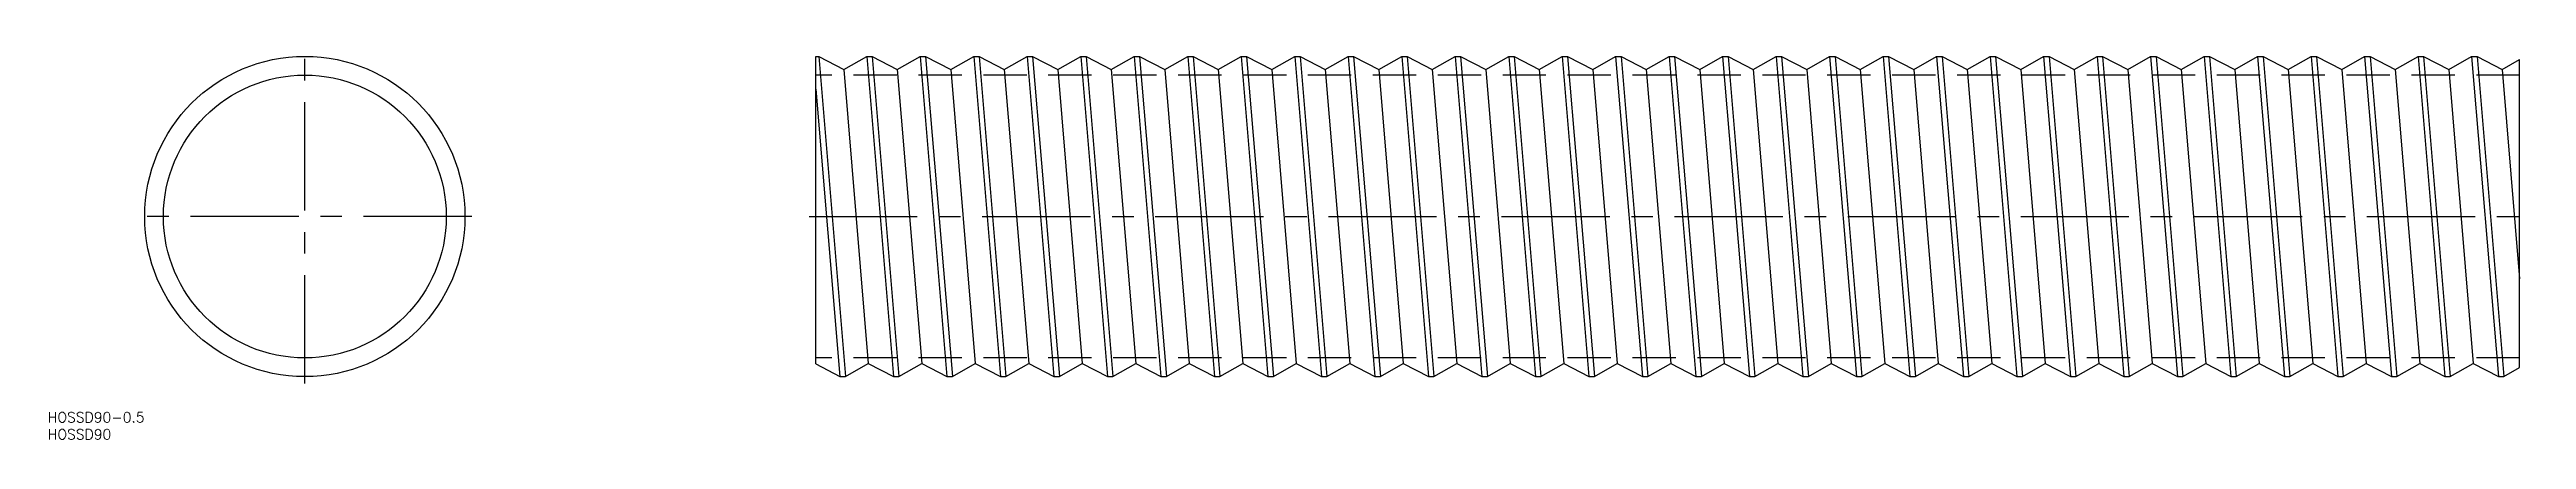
# Model space of a CAD drawing. Extents: x -75 to 652, y -65 to 49.
import ezdxf

# ---------------------------------------------------------------- set-up
doc = ezdxf.new("R2010")
doc.units = 0
doc.linetypes.add('CENTER', pattern=[50.8, 31.75, -6.35, 6.35, -6.35])
doc.linetypes.add('DASHED', pattern=[19.05, 12.7, -6.35])
doc.layers.get('0').update_dxf_attribs({"linetype": 'CONTINUOUS'})
doc.layers.add('CENTER', color=1, linetype='CENTER')
doc.styles.get("Standard").update_dxf_attribs({"font": 'txt.shx', "height": 3, "bigfont": 'bigfont.shx'})

msp = doc.modelspace()

# ---------------------------------------------------------------- linework, layer by layer
at = {"color": 7, "linetype": 'CONTINUOUS'}
for p, q in [((150, -43.27), (150, 47)), ((150, 47), (150.8, 47)), ((150.8, 47), (158.65, -47)), ((150.8, 47), (158.18, 43.1)), ((158.18, 43.1), (164.9, 47)), ((164.9, 47), (172.75, -47)), ((164.9, 47), (166.5, 47)), ((166.5, 47), (174.35, -47)), ((166.5, 47), (173.88, 43.1)), ((173.88, 43.1), (180.6, 47)), ((180.6, 47), (188.45, -47)), ((180.6, 47), (182.2, 47)), ((182.2, 47), (190.05, -47)), ((182.2, 47), (189.58, 43.1)), ((189.58, 43.1), (196.3, 47)), ((196.3, 47), (204.15, -47)), ((196.3, 47), (197.9, 47)), ((197.9, 47), (205.75, -47)), ((197.9, 47), (205.28, 43.1)), ((205.28, 43.1), (212, 47)), ((212, 47), (219.85, -47)), ((212, 47), (213.6, 47)), ((213.6, 47), (221.45, -47)), ((213.6, 47), (220.98, 43.1)), ((220.98, 43.1), (227.7, 47)), ((227.7, 47), (235.55, -47)), ((227.7, 47), (229.3, 47)), ((229.3, 47), (237.15, -47)), ((229.3, 47), (236.68, 43.1)), ((236.68, 43.1), (243.4, 47)), ((243.4, 47), (251.25, -47)), ((243.4, 47), (245, 47)), ((245, 47), (252.85, -47)), ((245, 47), (252.38, 43.1)), ((252.38, 43.1), (259.1, 47)), ((259.1, 47), (266.95, -47)), ((259.1, 47), (260.7, 47)), ((260.7, 47), (268.55, -47)), ((260.7, 47), (268.08, 43.1)), ((268.08, 43.1), (274.8, 47)), ((274.8, 47), (282.65, -47)), ((274.8, 47), (276.4, 47)), ((276.4, 47), (284.25, -47)), ((276.4, 47), (283.78, 43.1)), ((283.78, 43.1), (290.5, 47)), ((290.5, 47), (298.35, -47)), ((290.5, 47), (292.1, 47)), ((292.1, 47), (299.95, -47)), ((292.1, 47), (299.48, 43.1)), ((299.48, 43.1), (306.2, 47)), ((306.2, 47), (314.05, -47)), ((306.2, 47), (307.8, 47)), ((307.8, 47), (315.65, -47)), ((307.8, 47), (315.18, 43.1)), ((315.18, 43.1), (321.9, 47)), ((321.9, 47), (329.75, -47)), ((321.9, 47), (323.5, 47)), ((323.5, 47), (331.35, -47)), ((323.5, 47), (330.88, 43.1)), ((330.88, 43.1), (337.6, 47)), ((337.6, 47), (345.45, -47)), ((337.6, 47), (339.2, 47)), ((339.2, 47), (347.05, -47)), ((339.2, 47), (346.58, 43.1)), ((346.58, 43.1), (353.3, 47)), ((353.3, 47), (361.15, -47)), ((353.3, 47), (354.9, 47)), ((354.9, 47), (362.75, -47)), ((354.9, 47), (362.28, 43.1)), ((362.28, 43.1), (369, 47)), ((369, 47), (376.85, -47)), ((369, 47), (370.6, 47)), ((370.6, 47), (378.45, -47)), ((370.6, 47), (377.98, 43.1)), ((377.98, 43.1), (384.7, 47)), ((384.7, 47), (392.55, -47)), ((384.7, 47), (386.3, 47)), ((386.3, 47), (394.15, -47)), ((386.3, 47), (393.68, 43.1)), ((393.68, 43.1), (400.4, 47)), ((400.4, 47), (408.25, -47)), ((400.4, 47), (402, 47)), ((402, 47), (409.85, -47)), ((402, 47), (409.38, 43.1)), ((409.38, 43.1), (416.1, 47)), ((416.1, 47), (423.95, -47)), ((416.1, 47), (417.7, 47)), ((417.7, 47), (425.55, -47)), ((417.7, 47), (425.08, 43.1)), ((425.08, 43.1), (431.8, 47)), ((431.8, 47), (439.65, -47)), ((431.8, 47), (433.4, 47)), ((433.4, 47), (441.25, -47)), ((433.4, 47), (440.78, 43.1)), ((440.78, 43.1), (447.5, 47)), ((447.5, 47), (455.35, -47)), ((447.5, 47), (449.1, 47)), ((449.1, 47), (456.95, -47)), ((449.1, 47), (456.48, 43.1)), ((456.48, 43.1), (463.2, 47)), ((463.2, 47), (471.05, -47)), ((463.2, 47), (464.8, 47)), ((464.8, 47), (472.65, -47)), ((464.8, 47), (472.18, 43.1)), ((472.18, 43.1), (478.9, 47)), ((478.9, 47), (486.75, -47)), ((478.9, 47), (480.5, 47)), ((480.5, 47), (488.35, -47)), ((480.5, 47), (487.88, 43.1)), ((487.88, 43.1), (494.6, 47)), ((494.6, 47), (502.45, -47)), ((494.6, 47), (496.2, 47)), ((496.2, 47), (504.05, -47)), ((496.2, 47), (503.58, 43.1)), ((503.58, 43.1), (510.3, 47)), ((510.3, 47), (518.15, -47)), ((510.3, 47), (511.9, 47)), ((511.9, 47), (519.75, -47)), ((511.9, 47), (519.28, 43.1)), ((519.28, 43.1), (526, 47)), ((526, 47), (533.85, -47)), ((526, 47), (527.6, 47)), ((527.6, 47), (535.45, -47)), ((527.6, 47), (534.98, 43.1)), ((534.98, 43.1), (541.7, 47)), ((541.7, 47), (549.55, -47)), ((541.7, 47), (543.3, 47)), ((543.3, 47), (551.15, -47)), ((543.3, 47), (550.68, 43.1)), ((550.68, 43.1), (557.4, 47)), ((557.4, 47), (565.25, -47)), ((557.4, 47), (559, 47)), ((559, 47), (566.85, -47)), ((559, 47), (566.38, 43.1)), ((566.38, 43.1), (573.1, 47)), ((573.1, 47), (580.95, -47)), ((573.1, 47), (574.7, 47)), ((574.7, 47), (582.55, -47)), ((574.7, 47), (582.08, 43.1)), ((582.08, 43.1), (588.8, 47)), ((588.8, 47), (596.65, -47)), ((588.8, 47), (590.4, 47)), ((590.4, 47), (598.25, -47)), ((590.4, 47), (597.78, 43.1)), ((597.78, 43.1), (604.5, 47)), ((604.5, 47), (612.35, -47)), ((604.5, 47), (606.1, 47)), ((606.1, 47), (613.95, -47)), ((606.1, 47), (613.48, 43.1)), ((613.48, 43.1), (620.2, 47)), ((620.2, 47), (628.05, -47)), ((620.2, 47), (621.8, 47)), ((621.8, 47), (629.65, -47)), ((621.8, 47), (629.18, 43.1)), ((629.18, 43.1), (635.9, 47)), ((635.9, 47), (643.75, -47)), ((635.9, 47), (637.5, 47)), ((637.5, 47), (645.35, -47)), ((637.5, 47), (644.88, 43.1)), ((644.88, 43.1), (650, 46.07)), ((650, -44.3), (650, 46.07)), ((150, 37.39), (157.05, -47)), ((158.18, 43.1), (165.37, -43.1)), ((173.88, 43.1), (181.07, -43.1)), ((189.58, 43.1), (196.77, -43.1)), ((205.28, 43.1), (212.47, -43.1)), ((220.98, 43.1), (228.17, -43.1)), ((236.68, 43.1), (243.87, -43.1)), ((252.38, 43.1), (259.57, -43.1)), ((268.08, 43.1), (275.27, -43.1)), ((283.78, 43.1), (290.97, -43.1)), ((299.48, 43.1), (306.67, -43.1)), ((315.18, 43.1), (322.37, -43.1)), ((330.88, 43.1), (338.07, -43.1)), ((346.58, 43.1), (353.77, -43.1)), ((362.28, 43.1), (369.47, -43.1)), ((377.98, 43.1), (385.17, -43.1)), ((393.68, 43.1), (400.87, -43.1)), ((409.38, 43.1), (416.57, -43.1)), ((425.08, 43.1), (432.27, -43.1)), ((440.78, 43.1), (447.97, -43.1)), ((456.48, 43.1), (463.67, -43.1)), ((472.18, 43.1), (479.37, -43.1)), ((487.88, 43.1), (495.07, -43.1)), ((503.58, 43.1), (510.77, -43.1)), ((519.28, 43.1), (526.47, -43.1)), ((534.98, 43.1), (542.17, -43.1)), ((550.68, 43.1), (557.87, -43.1)), ((566.38, 43.1), (573.57, -43.1)), ((582.08, 43.1), (589.27, -43.1)), ((597.78, 43.1), (604.97, -43.1)), ((613.48, 43.1), (620.67, -43.1)), ((629.18, 43.1), (636.37, -43.1)), ((644.88, 43.1), (650, -18.26)), ((150, -43.27), (157.05, -47)), ((158.65, -47), (165.37, -43.1)), ((165.37, -43.1), (172.75, -47)), ((174.35, -47), (181.07, -43.1)), ((181.07, -43.1), (188.45, -47)), ((190.05, -47), (196.77, -43.1)), ((196.77, -43.1), (204.15, -47)), ((205.75, -47), (212.47, -43.1)), ((212.47, -43.1), (219.85, -47)), ((221.45, -47), (228.17, -43.1)), ((228.17, -43.1), (235.55, -47)), ((237.15, -47), (243.87, -43.1)), ((243.87, -43.1), (251.25, -47)), ((252.85, -47), (259.57, -43.1)), ((259.57, -43.1), (266.95, -47)), ((268.55, -47), (275.27, -43.1)), ((275.27, -43.1), (282.65, -47)), ((284.25, -47), (290.97, -43.1)), ((290.97, -43.1), (298.35, -47)), ((299.95, -47), (306.67, -43.1)), ((306.67, -43.1), (314.05, -47)), ((315.65, -47), (322.37, -43.1)), ((322.37, -43.1), (329.75, -47)), ((331.35, -47), (338.07, -43.1)), ((338.07, -43.1), (345.45, -47)), ((347.05, -47), (353.77, -43.1)), ((353.77, -43.1), (361.15, -47)), ((362.75, -47), (369.47, -43.1)), ((369.47, -43.1), (376.85, -47)), ((378.45, -47), (385.17, -43.1)), ((385.17, -43.1), (392.55, -47)), ((394.15, -47), (400.87, -43.1)), ((400.87, -43.1), (408.25, -47)), ((409.85, -47), (416.57, -43.1)), ((416.57, -43.1), (423.95, -47)), ((425.55, -47), (432.27, -43.1)), ((432.27, -43.1), (439.65, -47)), ((441.25, -47), (447.97, -43.1)), ((447.97, -43.1), (455.35, -47)), ((456.95, -47), (463.67, -43.1)), ((463.67, -43.1), (471.05, -47)), ((472.65, -47), (479.37, -43.1)), ((479.37, -43.1), (486.75, -47)), ((488.35, -47), (495.07, -43.1)), ((495.07, -43.1), (502.45, -47)), ((504.05, -47), (510.77, -43.1)), ((510.77, -43.1), (518.15, -47)), ((519.75, -47), (526.47, -43.1)), ((526.47, -43.1), (533.85, -47)), ((535.45, -47), (542.17, -43.1)), ((542.17, -43.1), (549.55, -47)), ((551.15, -47), (557.87, -43.1)), ((557.87, -43.1), (565.25, -47)), ((566.85, -47), (573.57, -43.1)), ((573.57, -43.1), (580.95, -47)), ((582.55, -47), (589.27, -43.1)), ((589.27, -43.1), (596.65, -47)), ((598.25, -47), (604.97, -43.1)), ((604.97, -43.1), (612.35, -47)), ((613.95, -47), (620.67, -43.1)), ((620.67, -43.1), (628.05, -47)), ((629.65, -47), (636.37, -43.1)), ((636.37, -43.1), (643.75, -47)), ((157.05, -47), (158.65, -47)), ((172.75, -47), (174.35, -47)), ((188.45, -47), (190.05, -47)), ((204.15, -47), (205.75, -47)), ((219.85, -47), (221.45, -47)), ((235.55, -47), (237.15, -47)), ((251.25, -47), (252.85, -47)), ((266.95, -47), (268.55, -47)), ((282.65, -47), (284.25, -47)), ((298.35, -47), (299.95, -47)), ((314.05, -47), (315.65, -47)), ((329.75, -47), (331.35, -47)), ((345.45, -47), (347.05, -47)), ((361.15, -47), (362.75, -47)), ((376.85, -47), (378.45, -47)), ((392.55, -47), (394.15, -47)), ((408.25, -47), (409.85, -47)), ((423.95, -47), (425.55, -47)), ((439.65, -47), (441.25, -47)), ((455.35, -47), (456.95, -47)), ((471.05, -47), (472.65, -47)), ((486.75, -47), (488.35, -47)), ((502.45, -47), (504.05, -47)), ((518.15, -47), (519.75, -47)), ((533.85, -47), (535.45, -47)), ((549.55, -47), (551.15, -47)), ((565.25, -47), (566.85, -47)), ((580.95, -47), (582.55, -47)), ((596.65, -47), (598.25, -47)), ((612.35, -47), (613.95, -47)), ((628.05, -47), (629.65, -47)), ((643.75, -47), (645.35, -47)), ((645.35, -47), (650, -44.3))]:
    msp.add_line(p, q, dxfattribs=at)
at = {"color": 3, "linetype": 'DASHED'}
for p, q in [((650, 41.5), (150, 41.5)), ((650, -41.5), (150, -41.5))]:
    msp.add_line(p, q, dxfattribs=at)
at = {"color": 7, "linetype": 'CONTINUOUS'}
for radius in [47, 41.5]:
    msp.add_circle((0, 0), radius, dxfattribs=at)
at = {"layer": 'CENTER', "color": 1, "linetype": 'CENTER'}
for p, q in [((0, -49), (0, 49)), ((49, 0), (-49, 0)), ((148, 0), (652, 0))]:
    msp.add_line(p, q, dxfattribs=at)

# ---------------------------------------------------------------- texts
at = {"color": 7, "linetype": 'CONTINUOUS'}
for s, p in [('HOSSD90-0.5', (-75.44, -60.43)), ('HOSSD90', (-75.44, -65.43))]:
    msp.add_text(s, height=3, dxfattribs=at).set_placement(p)

doc.saveas('drawing.dxf')
